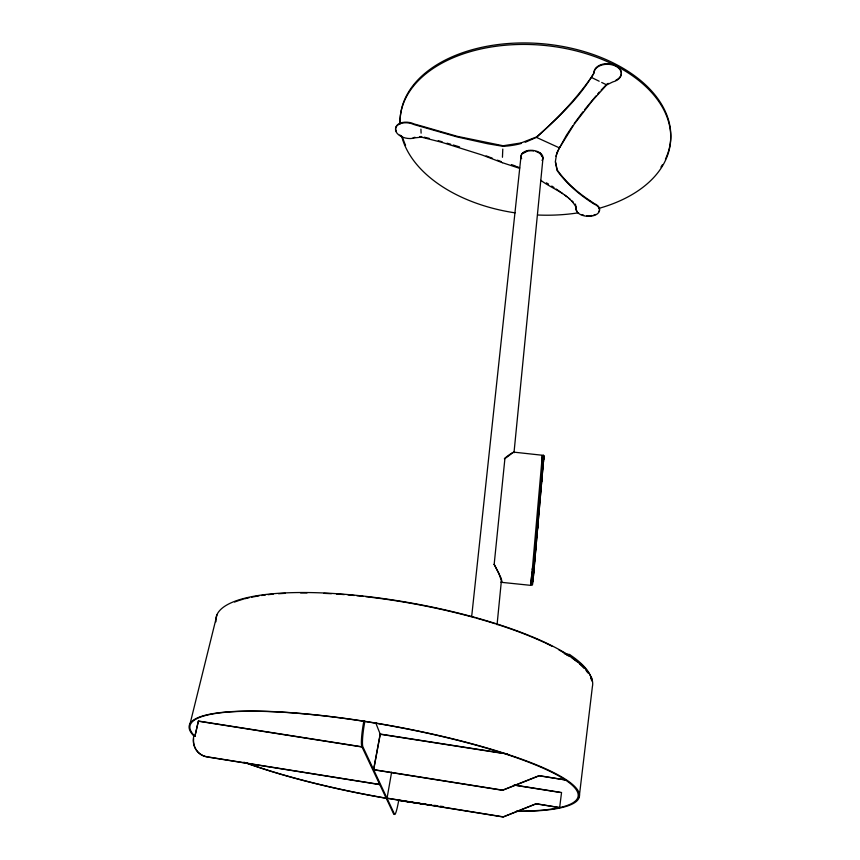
<?xml version="1.0" encoding="UTF-8"?>
<svg xmlns="http://www.w3.org/2000/svg" width="860" height="860" viewBox="0 0 860 860"><rect width="100%" height="100%" fill="white"/><g stroke="black" fill="none" stroke-linecap="round" stroke-linejoin="round"><path stroke-width="1.29" d="M537.306 529.943L537.704 526.589M572.824 125.646L566.407 135.299L556.807 152.79L555.409 161.347L557.183 169.936C565.88 182.094 577.189 192.231 589.648 200.423M502.444 157.273L502.788 149.092M537.091 531.437L537.285 529.265L537.081 531.555M497.069 624.704L501.38 580.812L498.897 573.373L494.156 564.343L501.165 578.221L501.971 581.736L500.864 582.145M537.091 527.631L537.328 525.783L537.081 527.782M543.649 459.519L543.713 457.982L543.402 460.175M532.275 570.008L542.337 455.252L513.624 452.123C506.948 455.499 497.402 464.679 512.194 453.156M537.511 527.825L537.435 528.255M532.609 581.274L532.404 584.94L533.791 572.115M543.09 460.659L543.445 454.983L543.154 456.896M531.91 582.671L532.007 581.435M532.791 579.726L532.963 577.468L532.791 578.963M542.058 459.197L542.23 455.359M543.509 460.702L533.877 571.169L534.146 568.6M543.423 462.368L543.939 455.585L534.028 569.428M532.845 578.339L533.049 575.824M537.715 526.492L537.758 525.825L537.597 527.384M541.811 462.196L541.94 460.627M540.682 486.072L540.392 489.404M533.039 576.662L533.221 574.018M533.576 570.04L543.284 458.047L543.09 458.821M533.576 570.545L534.038 565.246M534.974 554.635L534.49 561.333L534.565 560.752M535.371 551.615L535.791 545.358M536.253 540.048L536.726 534.748M537.07 530.77L537.543 525.46M537.887 521.482L538.36 516.183M538.822 510.883L539.284 505.572M539.639 501.595L540.101 496.295M540.456 492.318L541.037 485.685M541.854 476.397L541.477 481.858L541.563 481.202M533.598 568.342L531.77 585.09M542.316 471.097L542.413 469.463L542.391 470.312M537.35 529.201L537.468 528.309M559.527 147.221L555.936 156.219M532.437 568.224L530.641 585.348L501.638 582.349M542.337 470.474L542.574 467.69M533.641 573.072L533.985 570.384M532.104 571.846L530.641 585.348M542.542 468.603L542.638 467.184M533.823 572.222L533.297 577.63M542.628 467.7L542.725 466.765M513.99 452.779L542.993 158.025L540.177 152.983M532.824 576.866L533.017 574.975M494.145 564.59L504.906 458.606M533.447 575.017L532.587 582.059M543.09 463.099L543.413 459.573M533.221 577.834L532.845 581.188M521.117 143.136L521.063 143.534A67.456 43.355 7 0 1 507.862 145.963L503.24 146.35A1.505 1.215 -4.2 0 1 502.906 146.297L487.566 143.717L457.004 136.901L414.154 124.603A12.534 7.708 10 0 0 398.223 124.732A12.534 7.708 10 0 0 398.782 134.945A12.534 7.708 10 0 0 414.885 137.858L421.464 137.148L441.868 142.33L482.127 155.004L502.38 162.712M471.688 616.416L521.02 156.165L521.945 153.746L528.405 150.468M590.863 678.658L591.003 677.465A190.125 49.224 10.3 0 0 569.513 654.492L564.246 653.718M579.21 797.091L592.4 686.549A191.296 49.31 10.3 0 0 406.414 602.183A191.296 49.31 10.3 0 0 215.957 621.801M391.612 772.216L387.032 798.274L503.218 817L536.145 803.863L559.645 807.615L561.548 792.511L514.076 784.976M583.929 667.672A190.189 49.095 10.3 0 0 569.352 655.728L569.513 654.492M536.188 541.983L536.274 541.381M535.49 549.895L535.146 549.25M536.651 136.88L521.138 142.932L503.143 145.759L457.251 136.331L421.206 125.936A1.494 1.15 10.5 0 0 420.884 125.861L414.251 124.012A12.534 7.718 10 0 0 400.233 123.152A12.534 7.718 10 0 0 396.17 131.15M397.9 800.294L398.707 800.423A17.103 1.709 -80.9 0 1 394.471 814.119L363.06 747.168A21.532 2.806 -80.8 0 1 364.877 721.303L363.844 721.142A21.532 2.817 -80.7 0 0 362.028 747.007L393.654 813.99A17.103 1.709 -80.9 0 0 394.342 814.044M559.645 807.615L536.156 803.702L503.218 816.85L386.957 798.112M198.391 721.035L194.93 736.182L198.391 721.035L362.135 746.824M190.049 723.83L217.053 614.599M593.636 73.939L594.034 72.09A13.685 9.127 1.7 0 1 614.126 64.801A13.685 9.127 1.7 0 1 615.921 80.195M593.679 73.315C579.575 98.061 557.484 118.046 536.758 137.245L525.213 142.298M591.626 77.54L599.183 81.227M593.185 74.519L591.572 77.024C575.974 99.19 557.226 119.056 536.726 136.729L536.511 137.417L559.43 147.888A1.548 0.559 -68.3 0 0 559.602 147.683L574.297 124.023L592.465 100.577L606.698 84.903L612.782 81.936A13.695 9.116 1.7 0 0 620.952 71.444A13.695 9.116 1.7 0 0 606.354 64.285A13.695 9.116 1.7 0 0 593.98 72.713M574.254 123.507L582.897 111.832M584.478 109.876L595.969 95.944M597.668 93.998L599.355 92.052M601.14 90.128L606.644 84.388M606.891 84.183L608.224 83.345M419.723 136.6L421.389 136.557A1.483 1.172 -13.6 0 1 421.712 136.589M534.447 557.205L534.361 557.796M566.718 655.341L569.352 655.728M507.604 753.951L380.174 734.042L373.584 769.603L502.584 790.136L539.177 775.623L565.257 779.934L539.155 775.817L502.584 790.308L373.67 769.797L380.26 734.257L502.304 753.328M198.585 721.25L360.899 746.813M516.71 785.556L560.193 792.458M379.712 784.449L207.066 756.789A18.974 17.372 -48 0 1 193.855 735.837L194.736 735.977M194.93 736.182L193.855 735.837M379.787 784.621L207.26 756.972A18.963 17.361 -48 0 1 193.597 738.633M424.216 137.191L429.237 138.385M502.541 162.755L519.537 168.313L519.601 167.721L516.581 166.475M438.267 140.707L442.115 141.76M447.039 143.179L450.737 144.244M453.231 144.985L459.573 146.909M513.624 452.123L514.409 452.36M511.388 164.572L515.57 166.055M486.126 155.875L492.404 158.261M497.435 160.175L501.197 161.605M601.699 82.453L606.698 84.903M540.8 180.31C551.926 188.791 569.589 194.188 576.071 207.4M546.38 182.825L548.54 184.115M551.776 186.04L553.99 187.534M556.216 189.017L562.623 193.543M564.676 195.059L566.847 196.682M568.589 198.112L570.341 199.531M589.82 200.563L594.206 203.53A11.771 6.772 3.3 0 1 598.947 211.635M571.889 200.842L573.233 202.046M575.2 204.013L575.641 204.938M375.669 722.69L380.571 735.042M575.953 205.884L576.103 208.335A11.771 6.772 3.3 0 0 584.692 215.968A11.771 6.772 3.3 0 0 598.538 212.721A11.771 6.772 3.3 0 0 594.163 204.1C580.059 195.209 566.944 184.255 557.162 170.624L555.356 161.949M420.927 129.15L421.11 133.16M521.633 158.691A11.029 6.719 5.2 0 1 532.523 150.339A11.029 6.719 5.2 0 1 542.015 160.411M523.17 153.424A10.234 6.235 5.2 0 1 527.277 151.242M528.803 150.93A10.234 6.235 5.2 0 1 533.705 150.984M536.081 151.543A10.234 6.235 5.2 0 1 542.037 156.445M414.971 137.267A12.534 7.718 10 0 1 413.09 137.718M401.534 136.009A12.534 7.718 10 0 1 399.792 135.02M595.378 214.473A11.771 6.772 3.3 0 1 593.712 215.086M591.863 215.505A11.771 6.772 3.3 0 1 586.746 215.688M583.671 215.161A11.771 6.772 3.3 0 1 581.833 214.581M577.092 211.323A11.771 6.772 3.3 0 1 576.157 207.765M194.285 736.386A198.198 36.163 10.3 0 1 308.288 714.133A198.198 36.163 10.3 0 1 548.486 770.087A198.198 36.163 10.3 0 1 516.14 811.378M443.018 806.54A198.198 36.163 10.3 0 1 440.266 806.218M437.665 805.906A198.198 36.163 10.3 0 1 433.601 805.412M431.225 805.1A198.198 36.163 10.3 0 1 398.309 800.337M386.828 798.424A198.198 36.163 10.3 0 1 243.864 762.207M400.169 122.668A135.654 84.968 5.1 0 1 553.346 44.967A135.654 84.968 5.1 0 1 665.446 159.154M662.361 164.862A135.654 84.968 5.1 0 1 660.953 167.087M405.554 145.286A135.654 84.968 5.1 0 1 402.534 137.213M399.954 124.044A135.73 84.882 5.1 0 1 511.732 44.763A135.73 84.882 5.1 0 1 663.329 108.941A135.73 84.882 5.1 0 1 599.044 208.335M578.608 212.775A135.73 84.882 5.1 0 1 537.64 215.011M515.075 212.85A135.73 84.882 5.1 0 1 401.663 136.192M592.035 680.926A190.264 49.31 10.3 0 0 591.4 677.304L591.228 678.798A190.35 49.138 10.3 0 1 591.659 680.625M586.38 670.531A190.189 49.095 10.3 0 1 588.358 673.326M234.587 602.054A190.382 49.074 10.3 0 1 243.176 599.216M244.53 598.85A190.382 49.074 10.3 0 1 249.11 597.743M251.528 597.227A190.382 49.074 10.3 0 1 259.032 595.883M261.526 595.507A190.382 49.074 10.3 0 1 265.385 594.991M268.03 594.679A190.382 49.074 10.3 0 1 273.286 594.153M278.533 593.733A190.382 49.074 10.3 0 1 285.38 593.325M300.602 592.905A190.382 49.074 10.3 0 1 307.02 592.916M323.801 593.346A190.382 49.074 10.3 0 1 331.358 593.722M336.486 594.034A190.382 49.074 10.3 0 1 344.301 594.604M348.02 594.916A190.382 49.074 10.3 0 1 354.288 595.486M356.814 595.733A190.382 49.074 10.3 0 1 363.178 596.388M365.737 596.679A190.382 49.074 10.3 0 1 475.204 617.813M476.483 618.179A190.382 49.074 10.3 0 1 495.166 623.736M496.446 624.134A190.382 49.074 10.3 0 1 529.545 636.045M530.706 636.518A190.382 49.074 10.3 0 1 544.724 642.678M545.821 643.194A190.382 49.074 10.3 0 1 552.034 646.247M558.925 649.913A190.382 49.074 10.3 0 1 565.783 653.922M567.89 655.255A190.382 49.074 10.3 0 1 569.911 656.578M572.05 658.05A190.382 49.074 10.3 0 1 576.931 661.684M579.758 664.038A190.382 49.074 10.3 0 1 584.424 668.553M586.079 670.467A190.382 49.074 10.3 0 1 587.638 672.499M194.693 736.063A197.252 35.991 10.3 0 1 441.793 736.429A197.252 35.991 10.3 0 1 516.935 811.173M437.375 805.734A197.252 35.991 10.3 0 1 434.719 805.412M430.925 804.928A197.252 35.991 10.3 0 1 428.441 804.605M425.947 804.283A197.252 35.991 10.3 0 1 398.244 800.198M386.817 798.284A197.252 35.991 10.3 0 1 245.444 762.583M541.434 477.859L541.768 478.558L541.434 477.859M539.8 496.381L540.134 497.058L539.8 496.381M535.543 544.799L535.887 545.444L535.543 544.799"/></g></svg>
